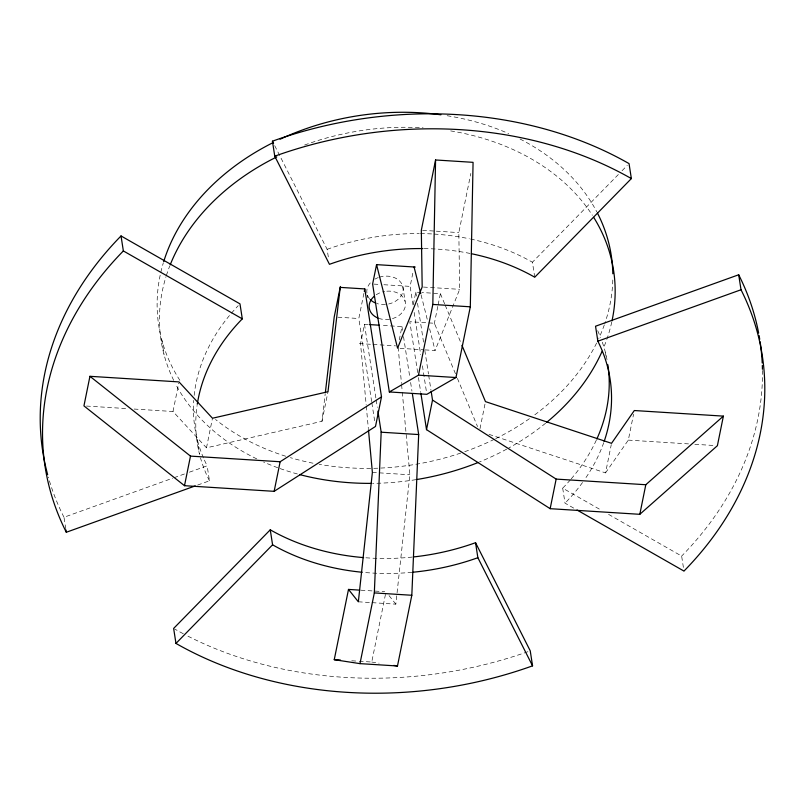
<?xml version="1.0" encoding="UTF-8"?>
<svg xmlns="http://www.w3.org/2000/svg" width="805" height="805" viewBox="0 0 805 805"><rect width="100%" height="100%" fill="white"/><g stroke="black" fill="none" stroke-linecap="round" stroke-linejoin="round"><path stroke-width="0.6" stroke-dasharray="4.03 3.02" d="M372.091 602.663L395.839 604.153L409.886 474.769L406.092 433.523M134.113 409.051L173.005 411.496L206.483 447.822L321.99 421.307L325.19 393.987M173.005 411.496L178.75 383.14M206.483 447.822L212.48 418.238M321.99 421.307L327.987 391.733M371.658 401.635L358.799 318.508L364.293 291.39M368.217 324.496L364.474 324.264L360.539 343.654L366.174 404.905M399.27 339.952L401.967 326.619L380.715 325.29M413.005 304.984L410.127 286.379L413.327 270.621M413.307 304.461L415.803 292.135L420.723 292.446M434.197 324.184L437.89 306.001M438.131 304.773L440.385 293.674L421.951 292.517M359.251 661.257L371.749 662.042L385.494 594.251M425.08 349.893L435.082 350.527L459.675 289.337L458.83 232.595L470.824 173.427M479.981 428.743L484.982 404.09M488.997 434.358L605.541 472.897L611.287 444.551M605.541 472.897L628.313 440.114L633.565 414.223M534.741 277.212L532.417 262.229L618.502 174.363M622.013 170.771L627.286 165.397M65.779 528.794L63.987 517.263L172.834 478.15M174.021 477.717L184.667 473.893M189.396 472.193L207.147 465.813A208.877 161.181 -8.8 0 1 203.977 459.081M197.638 485.063L209.461 480.806L207.147 465.813M422.575 230.321L435.072 231.105M436.33 231.176L458.83 232.595M423.43 287.063L459.675 289.337M373.882 284.105L378.883 284.417M383.874 284.728L410.127 286.379M337.899 317.2L358.799 318.508M359.362 343.584L371.789 344.359M373.037 344.439L395.537 345.858M400.075 348.324L423.833 349.823M86.447 406.052L127.844 408.658M628.313 440.114L688.527 443.897M694.806 444.29L714.87 445.547M372.383 472.414L409.886 474.769M360.992 590.206L384.74 591.705M358.346 601.798L370.843 602.583M351.745 660.784L357.994 661.177M371.749 662.042L379.105 663.169M570.312 479.931A208.877 161.181 -8.8 0 1 562.695 488.162L600.892 509.978M608.53 514.335L681.644 556.084L683.968 571.077M562.695 488.162L565.019 503.155L575.937 509.384M389.026 595.589L395.839 604.153M274.696 145.645L327.132 249.319L328.561 258.546M440.385 293.674L444.702 304.018M445.185 305.165L461.013 343.061M455.489 373.792L434.388 323.258L409.805 321.718L417.684 372.584M457.411 378.38L477.556 426.62M421.065 294.831L427.767 321.467M429.598 328.732L435.082 350.527M605.471 352.761L606.004 356.213M415.803 292.135L416.577 297.095M417.533 303.304L423.682 343M424.829 350.447L428.481 374.013M428.673 375.261L430.977 390.143M414.162 312.431L420.693 354.613M422.424 365.782L426.459 391.834M418.449 377.545L420.753 392.438M402.802 286.379L405.116 301.372M401.967 326.619L402.55 330.342M403.506 336.55L409.846 377.485M410.61 382.456L411.959 391.139M367.342 295.435L367.694 297.739M364.474 324.264L375.995 398.706M376.187 399.944L377.334 407.39M371.85 402.872L374.738 421.488M197.205 439.278L199.529 454.272A208.877 161.181 -8.8 0 1 197.104 405.478M161.775 339.811L164.089 354.794M398.153 347.267L401.484 383.512M401.604 384.77L402.178 391.019M402.289 392.266L405.972 432.265M366.285 406.163L368.358 428.663M612.796 279.969A228.952 176.667 -8.8 0 1 604.736 323.68M604.324 324.858A228.952 176.667 -8.8 0 1 598.759 338.553M596.646 342.98A228.952 176.667 -8.8 0 1 533.373 415.873M529.448 418.68A228.952 176.667 -8.8 0 1 495.528 438.715M494.411 439.268A228.952 176.667 -8.8 0 1 461.899 452.662M460.732 453.064A228.952 176.667 -8.8 0 1 319.152 464.334M313.054 463.207A228.952 176.667 -8.8 0 1 290.374 457.653M285.725 456.244A228.952 176.667 -8.8 0 1 215.529 419.465M179.877 380.332A228.952 176.667 -8.8 0 1 163.314 262.883M447.117 115.719A228.952 176.667 -8.8 0 1 508.69 133.62M519.99 139.003A228.952 176.667 -8.8 0 1 596.837 211.906M379.266 277.232A18.274 14.108 -8.8 0 1 402.55 285.594A18.274 14.108 -8.8 0 1 388.634 303.988M385.484 304.461A18.274 14.108 -8.8 0 1 376.891 303.525M369.485 298.715A18.274 14.108 -8.8 0 1 367.161 294.278M366.909 293.08A18.274 14.108 -8.8 0 1 371.125 282.002M374.909 279.154A18.274 14.108 -8.8 0 1 378.28 277.564M611.75 322.081A228.952 176.667 -8.8 0 1 603.509 348.002M545.609 423.209A228.952 176.667 -8.8 0 1 508.861 447.952M506.697 449.13A228.952 176.667 -8.8 0 1 479.448 461.979M415.964 479.649A228.952 176.667 -8.8 0 1 372.544 483.362M297.397 473.974A228.952 176.667 -8.8 0 1 278.922 468.158M277.725 467.725A228.952 176.667 -8.8 0 1 263.597 462.03M256.745 458.87A228.952 176.667 -8.8 0 1 175.44 383.754M173.729 380.393A228.952 176.667 -8.8 0 1 166.001 276.689M166.373 275.511A228.952 176.667 -8.8 0 1 169.684 266.123M304.572 145.041A228.952 176.667 -8.8 0 1 423.108 127.814M450.669 130.903A228.952 176.667 -8.8 0 1 592.4 215.317M386.792 291.189A18.274 14.108 -8.8 0 1 405.066 307.269A18.274 14.108 -8.8 0 1 379.215 318.518M376.187 294.791A18.274 14.108 -8.8 0 1 384.689 291.46M596.334 440.124A208.877 161.181 -8.8 0 1 571.127 478.985M412.13 557.08A208.877 161.181 -8.8 0 1 364.816 557.704M203.484 457.934A208.877 161.181 -8.8 0 1 193.733 400.367M194.156 395.426A208.877 161.181 -8.8 0 1 238.24 305.669M327.132 249.319A208.877 161.181 -8.8 0 1 419.284 233.571M420.532 233.581A208.877 161.181 -8.8 0 1 432.949 234.003M434.177 234.074A208.877 161.181 -8.8 0 1 469.325 238.773M470.543 239.035A208.877 161.181 -8.8 0 1 532.417 262.229M597.692 330.694A208.877 161.181 -8.8 0 1 600.6 337.537M602.311 342.175A208.877 161.181 -8.8 0 1 607.051 359.916M762.456 370.461A362.854 279.989 -8.8 0 1 681.644 556.084M527.939 651.678A362.854 279.989 -8.8 0 1 187.716 636.041M183.319 633.756A362.854 279.989 -8.8 0 1 174.695 629.037M63.987 517.263A362.854 279.989 -8.8 0 1 48.3 477.063M603.74 442.639A208.877 161.181 -8.8 0 1 585.326 478.522M582.558 482.457A208.877 161.181 -8.8 0 1 565.019 503.155M411.959 572.315A208.877 161.181 -8.8 0 1 363.447 572.385M209.461 480.806A208.877 161.181 -8.8 0 1 200.475 457.814M424.104 248.584A208.877 161.181 -8.8 0 1 470.462 253.525"/><path stroke-width="1.21" d="M389.338 391.954L418.469 375.17L432.818 304.441L435.575 159.974L473.068 162.338L470.311 306.806L455.972 377.525L426.841 394.319L389.338 391.954L372.624 284.024L376.559 264.634L415.229 267.059M359.744 590.135L348.495 589.421L334.246 659.687L359.986 663.632L374.325 592.913L381.178 432.204L377.917 411.114M359.986 663.632L397.479 665.987L411.818 595.267L418.68 434.559L412.341 393.615M325.331 392.739L334.216 316.969L340.394 286.459M89.939 376.307L83.941 405.891L184.496 485.697L274.143 491.332L375.502 426.449L381.5 396.865L364.796 288.925L340.213 287.385L327.987 391.733L212.48 418.238L179.002 381.912L89.939 376.307L190.493 456.113L280.14 461.748L381.5 396.865M184.496 485.697L190.493 456.113M274.143 491.332L280.14 461.748M364.293 291.39L364.796 288.925M435.575 159.974L421.327 230.24L422.182 286.983L397.579 348.173L376.559 264.634M461.969 345.355L485.475 401.625L611.538 443.324L634.32 410.53L723.383 416.125L717.386 445.708L639.804 514.315L550.157 508.68L426.519 429.649L432.516 400.075L431.168 391.381M550.157 508.68L556.154 479.096L432.516 400.075M639.804 514.315L645.801 484.731L723.383 416.125M363.588 557.603A208.877 161.181 -8.8 0 1 270.259 529.811L173.639 628.433L175.963 643.426A362.854 279.989 -8.8 0 0 532.558 665.846L530.243 650.853L475.544 542.711A208.877 161.181 -8.8 0 1 413.378 556.949M175.963 643.426L272.583 544.804L270.259 529.811M422.856 248.574A208.877 161.181 -8.8 0 0 329.456 264.312L274.757 156.18L272.442 141.187A362.854 279.989 -8.8 0 1 629.037 163.596L631.362 178.589L534.741 277.212A208.877 161.181 -8.8 0 0 471.65 253.766M758.642 333.089A362.854 279.989 -8.8 0 0 738.688 274.777L595.539 326.226L597.853 341.209A208.877 161.181 -8.8 0 1 604.142 441.472M65.96 529.952L66.312 532.256L195.263 485.908M597.853 341.209L741.013 289.76L738.688 274.777M432.818 304.441L470.311 306.806M369.465 324.576L379.467 325.21M418.469 375.17L455.972 377.525M381.178 432.204L418.68 434.559M556.154 479.096L645.801 484.731M374.325 592.913L411.818 595.267M334.246 659.687L340.495 660.08M393.806 665.423L397.479 665.987M47.656 474.709A362.854 279.989 -8.8 0 1 121.032 235.946L239.981 303.877L242.305 318.861A208.877 161.181 -8.8 0 0 197.285 404.241M121.032 235.946L123.356 250.939L242.305 318.861M577.024 510.008L683.968 571.077A362.854 279.989 -8.8 0 0 741.013 289.76M348.495 589.421L358.346 601.798L372.383 472.414L368.479 429.91M272.442 141.187L273.569 143.411M475.544 542.711L477.868 557.704L532.558 665.846M414.062 266.988L420.763 293.624M420.945 393.675L426.519 429.649M375.764 303.123A18.274 14.108 -8.8 0 1 370.179 299.49M593.718 217.39A228.952 176.667 -8.8 0 1 612.001 320.893M602.08 351.332A228.952 176.667 -8.8 0 1 546.595 422.404M478.271 462.452A228.952 176.667 -8.8 0 1 417.201 479.448M371.296 483.372A228.952 176.667 -8.8 0 1 299.762 474.608M170.147 264.956A228.952 176.667 -8.8 0 1 276.749 156.935M597.421 213.013A228.952 176.667 -8.8 0 1 612.816 273.77M163.677 261.695A228.952 176.667 -8.8 0 1 273.308 142.505M280.09 139.225A228.952 176.667 -8.8 0 1 440.909 114.803M378.088 318.106A18.274 14.108 -8.8 0 1 374.315 296.2M760.111 341.753A362.854 279.989 -8.8 0 1 762.214 362.985M762.325 365.49A362.854 279.989 -8.8 0 1 762.426 369.243M759.105 335.554A362.854 279.989 -8.8 0 1 759.729 339.267M477.868 557.704A208.877 161.181 -8.8 0 1 413.207 572.194M362.22 572.264A208.877 161.181 -8.8 0 1 272.583 544.804M66.312 532.256A362.854 279.989 -8.8 0 1 123.356 250.939M274.757 156.18A362.854 279.989 -8.8 0 1 631.362 178.589M607.866 364.746A208.877 161.181 -8.8 0 1 596.837 439.027"/></g></svg>
